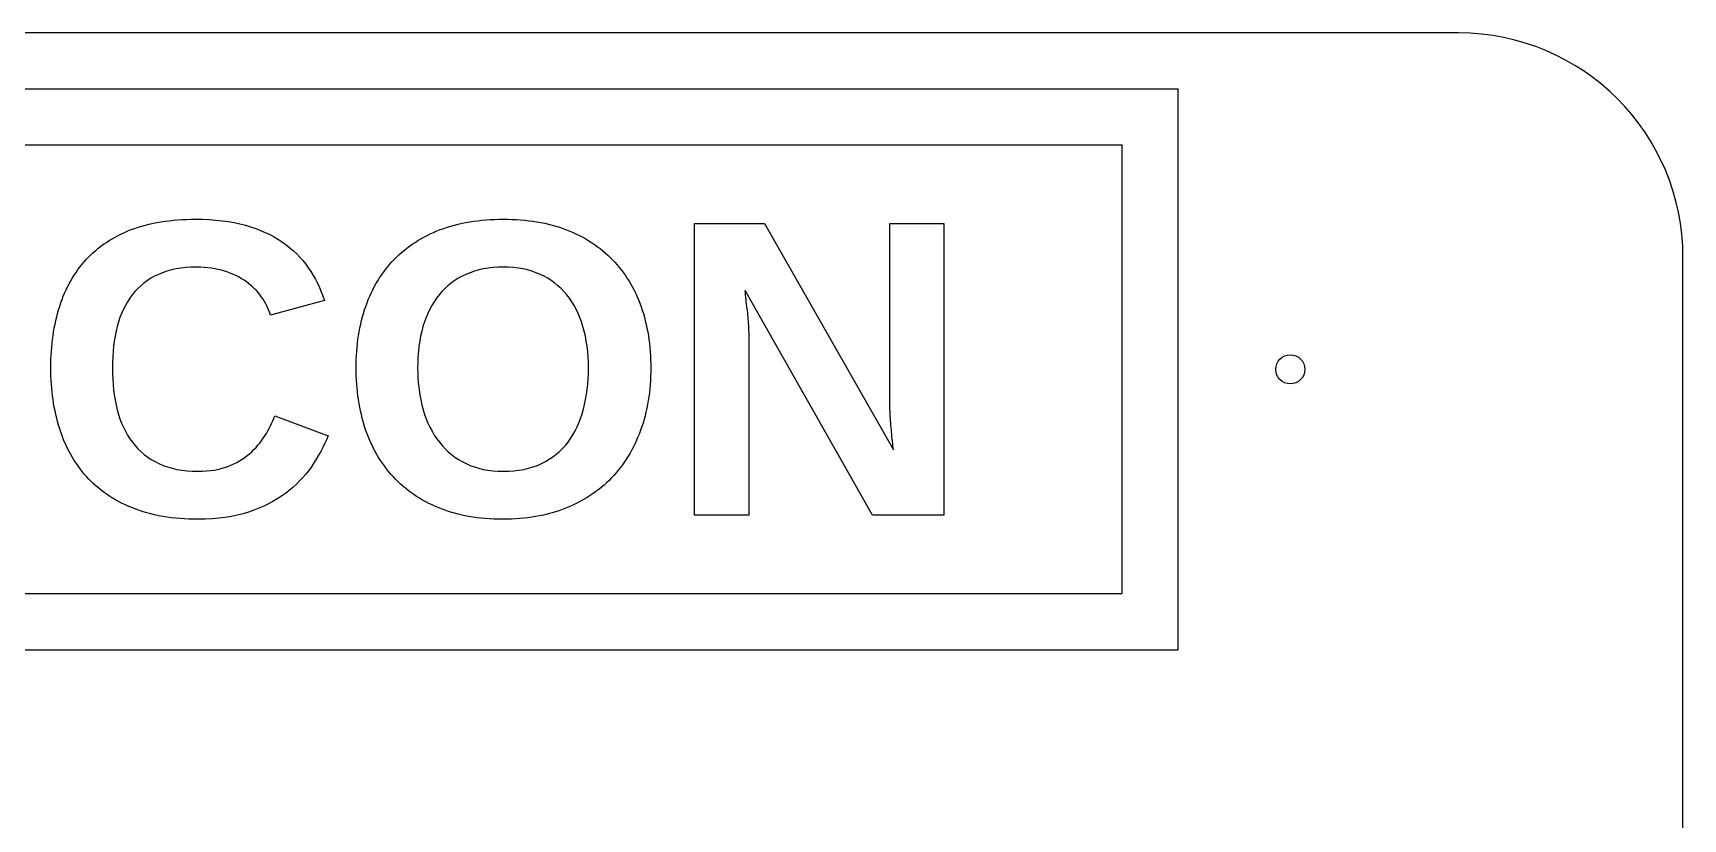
# Model space of a CAD drawing. Header units: millimetres. Extents: x 0 to 290, y 0 to 205.
# Drawn here: x 142.9 to 290, y 134.9 to 205 of the extents above; entities that cross this region are included whole.
import ezdxf

# ---------------------------------------------------------------- set-up
doc = ezdxf.new("R2010")
doc.units = ezdxf.units.MM
doc.layers.get('0').update_dxf_attribs({"linetype": 'CONTINUOUS', "true_color": 0x000000})

msp = doc.modelspace()

# ---------------------------------------------------------------- linework, layer by layer
for p, q in [((270, 205), (20, 205)), ((245, 200), (45, 200)), ((245, 150), (245, 200)), ((240, 195), (50, 195)), ((240, 155), (240, 195)), ((201.91, 162), (201.91, 188)), ((201.91, 188), (208.13, 188)), ((208.13, 188), (219.63, 167.81)), ((219.3, 172.89), (219.3, 188)), ((219.3, 188), (224.13, 188)), ((224.13, 188), (224.13, 162)), ((290, 5), (290, 185)), ((168.91, 181.15), (164.11, 179.84)), ((217.75, 162), (206.42, 182.02)), ((206.75, 177.34), (206.75, 162)), ((164.5, 170.86), (169.24, 169.07)), ((206.75, 162), (201.91, 162)), ((224.13, 162), (217.75, 162)), ((50, 155), (240, 155)), ((45, 150), (245, 150))]:
    msp.add_line(p, q)
msp.add_circle((255, 175), 1.3)
for centre, radius, start, end in [((270, 185), 20, 0, 90), ((109.34, 171.41), 97.65, 5.2777, 6.2362)]:
    msp.add_arc(centre, radius, start, end)
for points in [[(151.7, 187.46), (153.32, 188.08), (155.22, 188.39), (157.42, 188.39)], [(157.42, 188.39), (159.11, 188.39), (160.6, 188.21), (161.87, 187.85)], [(179.24, 187.46), (180.87, 188.08), (182.75, 188.39), (184.86, 188.39)], [(184.86, 188.39), (186.98, 188.39), (188.85, 188.08), (190.48, 187.45)], [(147.69, 184.8), (148.75, 185.95), (150.08, 186.84), (151.7, 187.46)], [(161.87, 187.85), (163.14, 187.5), (164.24, 187), (165.17, 186.35)], [(175.13, 184.8), (176.24, 185.95), (177.61, 186.84), (179.24, 187.46)], [(190.48, 187.45), (192.11, 186.82), (193.48, 185.93), (194.6, 184.77)], [(165.17, 186.35), (166.1, 185.71), (166.87, 184.94), (167.48, 184.06)], [(145.32, 180.62), (145.84, 182.26), (146.63, 183.65), (147.69, 184.8)], [(157.53, 184.11), (156.21, 184.11), (155.08, 183.9), (154.13, 183.47)], [(160.03, 183.75), (159.29, 183.99), (158.46, 184.11), (157.53, 184.11)], [(167.48, 184.06), (168.09, 183.18), (168.57, 182.21), (168.91, 181.15)], [(172.6, 180.62), (173.17, 182.26), (174.02, 183.65), (175.13, 184.8)], [(184.86, 184.11), (183.6, 184.11), (182.49, 183.9), (181.53, 183.47)], [(188.14, 183.47), (187.2, 183.9), (186.11, 184.11), (184.86, 184.11)], [(194.6, 184.77), (195.71, 183.61), (196.56, 182.22), (197.14, 180.59)], [(154.13, 183.47), (153.18, 183.05), (152.4, 182.44), (151.79, 181.65)], [(161.96, 182.8), (161.41, 183.19), (160.77, 183.51), (160.03, 183.75)], [(163.32, 181.44), (162.96, 181.95), (162.51, 182.4), (161.96, 182.8)], [(181.53, 183.47), (180.58, 183.05), (179.78, 182.44), (179.14, 181.65)], [(190.51, 181.65), (189.87, 182.44), (189.08, 183.05), (188.14, 183.47)], [(151.79, 181.65), (151.18, 180.87), (150.73, 179.92), (150.45, 178.82)], [(164.11, 179.84), (163.94, 180.4), (163.68, 180.93), (163.32, 181.44)], [(179.14, 181.65), (178.5, 180.87), (178.02, 179.92), (177.7, 178.82)], [(191.96, 178.82), (191.63, 179.92), (191.15, 180.87), (190.51, 181.65)], [(144.53, 175.12), (144.53, 177.15), (144.79, 178.98), (145.32, 180.62)], [(171.74, 175.12), (171.74, 177.15), (172.03, 178.98), (172.6, 180.62)], [(197.14, 180.59), (197.71, 178.96), (198, 177.14), (198, 175.12)], [(206.58, 180.4), (206.63, 179.93), (206.67, 179.43), (206.7, 178.88)], [(150.45, 178.82), (150.16, 177.72), (150.02, 176.49), (150.02, 175.12)], [(177.7, 178.82), (177.38, 177.72), (177.22, 176.49), (177.22, 175.12)], [(192.45, 175.12), (192.45, 176.49), (192.28, 177.72), (191.96, 178.82)], [(206.7, 178.88), (206.73, 178.34), (206.75, 177.83), (206.75, 177.34)], [(145.32, 169.71), (144.79, 171.36), (144.53, 173.16), (144.53, 175.12)], [(150.02, 175.12), (150.02, 173.77), (150.16, 172.53), (150.45, 171.4)], [(172.56, 169.71), (172.02, 171.36), (171.74, 173.16), (171.74, 175.12)], [(177.22, 175.12), (177.22, 173.77), (177.39, 172.53), (177.71, 171.4)], [(192, 171.44), (192.3, 172.57), (192.45, 173.79), (192.45, 175.12)], [(198, 175.12), (198, 173.09), (197.7, 171.24), (197.1, 169.58)], [(219.34, 171.06), (219.31, 171.66), (219.3, 172.27), (219.3, 172.89)], [(150.45, 171.4), (150.73, 170.28), (151.19, 169.31), (151.8, 168.5)], [(163.61, 169.07), (163.97, 169.66), (164.27, 170.25), (164.5, 170.86)], [(177.71, 171.4), (178.04, 170.28), (178.52, 169.31), (179.16, 168.5)], [(190.63, 168.52), (191.25, 169.34), (191.71, 170.31), (192, 171.44)], [(219.46, 169.44), (219.41, 169.92), (219.37, 170.46), (219.34, 171.06)], [(147.71, 165.44), (146.64, 166.64), (145.84, 168.06), (145.32, 169.71)], [(175.03, 165.44), (173.93, 166.64), (173.11, 168.06), (172.56, 169.71)], [(197.1, 169.58), (196.49, 167.92), (195.63, 166.5), (194.5, 165.32)], [(219.63, 167.81), (219.57, 168.33), (219.51, 168.87), (219.46, 169.44)], [(151.8, 168.5), (152.42, 167.68), (153.21, 167.05), (154.17, 166.59)], [(162.24, 167.48), (162.79, 167.95), (163.24, 168.48), (163.61, 169.07)], [(169.24, 169.07), (168.86, 168.13), (168.36, 167.22), (167.75, 166.32)], [(179.16, 168.5), (179.8, 167.68), (180.59, 167.05), (181.54, 166.59)], [(188.26, 166.6), (189.22, 167.07), (190.01, 167.71), (190.63, 168.52)], [(154.17, 166.59), (155.14, 166.14), (156.3, 165.91), (157.65, 165.91)], [(157.65, 165.91), (158.68, 165.91), (159.56, 166.06), (160.3, 166.34)], [(160.3, 166.34), (161.05, 166.63), (161.69, 167.01), (162.24, 167.48)], [(167.75, 166.32), (167.13, 165.42), (166.36, 164.63), (165.44, 163.94)], [(181.54, 166.59), (182.49, 166.14), (183.58, 165.91), (184.82, 165.91)], [(184.82, 165.91), (186.15, 165.91), (187.3, 166.14), (188.26, 166.6)], [(151.8, 162.64), (150.15, 163.31), (148.79, 164.24), (147.71, 165.44)], [(179.12, 162.64), (177.49, 163.31), (176.12, 164.24), (175.03, 165.44)], [(194.5, 165.32), (193.36, 164.14), (191.98, 163.23), (190.35, 162.59)], [(165.44, 163.94), (164.52, 163.25), (163.42, 162.69), (162.15, 162.27)], [(157.65, 161.63), (155.4, 161.63), (153.45, 161.97), (151.8, 162.64)], [(162.15, 162.27), (160.87, 161.84), (159.38, 161.63), (157.65, 161.63)], [(184.82, 161.63), (182.65, 161.63), (180.75, 161.97), (179.12, 162.64)], [(190.35, 162.59), (188.72, 161.95), (186.88, 161.63), (184.82, 161.63)]]:
    msp.add_open_spline(points, degree=3)

doc.saveas('drawing.dxf')
